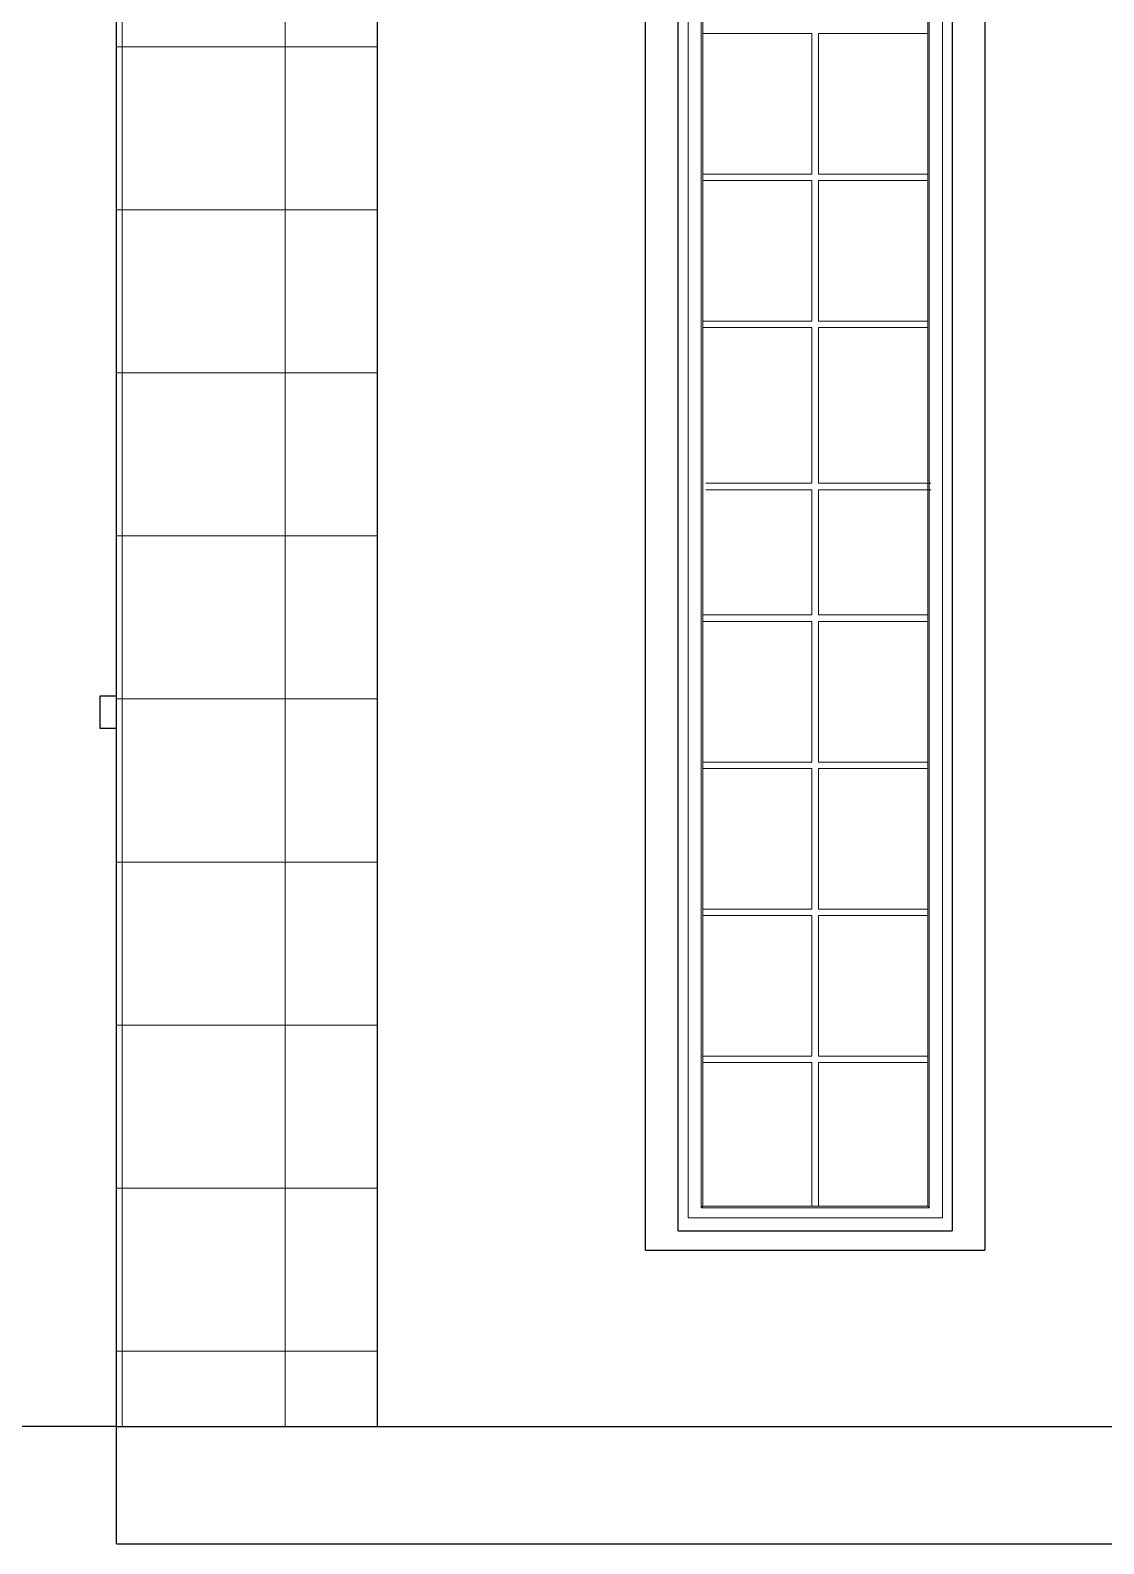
# Model space of a CAD drawing. Header units: inches. Extents: x -9985691 to 3643, y -3270716 to 4788.
# Drawn here: x -4973221.7 to -4973057.1, y -3262927.9 to -3262695.8 of the extents above; entities that cross this region are included whole.
import ezdxf

# ---------------------------------------------------------------- set-up
doc = ezdxf.new("R2010")
doc.units = ezdxf.units.IN
doc.header["$LTSCALE"] = 2
doc.header["$MEASUREMENT"] = 0
doc.linetypes.add('ACAD_ISO02W100', pattern=[15, 12, -3])
doc.layers.get('0').update_dxf_attribs({"linetype": 'CONTINUOUS'})
doc.layers.add('HATCH', color=60, linetype='ACAD_ISO02W100', lineweight=13)
doc.layers.add('window', color=4, linetype='CONTINUOUS', lineweight=13)

msp = doc.modelspace()

# ---------------------------------------------------------------- hatches: boundary and pattern name
at = {"layer": 'HATCH', "transparency": 33554661}
h = msp.add_hatch(dxfattribs=at)
h.set_pattern_fill('ANSI37', color=256, scale=200, angle=45)
h.set_pattern_definition([(90, (32917.386, 226.672), (-25, 0), []), (180, (32917.386, 226.672), (-4e-15, -25), [])])
h.paths.add_polyline_path([(-4973208.48, -3262909.85), (-4973168.44, -3262909.85), (-4973168.44, -3262573.85), (-4973168.44, -3262535.85), (-4973208.48, -3262535.85), (-4973208.48, -3262578.85)])

# ---------------------------------------------------------------- linework, layer by layer
at = {"ltscale": 0.5}
for p, q in [((-4973168.44, -3262909.85), (-4973168.44, -3262573.85)), ((-4973208.48, -3262909.85), (-4973208.48, -3262578.85)), ((-4973127.32, -3262882.85), (-4973127.32, -3262598.85)), ((-4973075.32, -3262598.85), (-4973075.32, -3262882.85)), ((-4973122.32, -3262879.85), (-4973122.32, -3262601.85)), ((-4973080.32, -3262601.85), (-4973080.32, -3262879.85)), ((-4973210.99, -3262802.85), (-4973210.99, -3262797.85)), ((-4973210.99, -3262797.85), (-4973208.48, -3262797.85)), ((-4973208.48, -3262802.85), (-4973210.99, -3262802.85)), ((-4973122.32, -3262879.85), (-4973080.32, -3262879.85)), ((-4973127.32, -3262882.85), (-4973075.32, -3262882.85)), ((-4973208.48, -3262909.85), (-4973238.48, -3262909.85)), ((-4973208.48, -3262909.85), (-4972864.46, -3262909.85)), ((-4973208.48, -3262927.85), (-4973208.48, -3262909.85)), ((-4973208.48, -3262927.85), (-4972864.46, -3262927.85))]:
    msp.add_line(p, q, dxfattribs=at)
at = {"layer": 'window'}
for p, q in [((-4973122.32, -3262879.85), (-4973122.32, -3262601.85)), ((-4973080.32, -3262879.85), (-4973080.32, -3262601.85)), ((-4973120.82, -3262603.35), (-4973120.82, -3262877.85)), ((-4973081.82, -3262877.85), (-4973081.82, -3262603.35)), ((-4973118.82, -3262605.35), (-4973118.82, -3262876.35)), ((-4973118.57, -3262605.6), (-4973118.57, -3262876.1)), ((-4973084.07, -3262876.1), (-4973084.07, -3262605.6)), ((-4973083.82, -3262876.35), (-4973083.82, -3262605.35)), ((-4973118.57, -3262696.27), (-4973101.82, -3262696.27)), ((-4973101.82, -3262696.27), (-4973101.82, -3262717.81)), ((-4973100.82, -3262696.27), (-4973100.82, -3262717.81)), ((-4973100.82, -3262696.27), (-4973084.07, -3262696.27)), ((-4973118.57, -3262717.81), (-4973101.82, -3262717.81)), ((-4973100.82, -3262717.81), (-4973084.07, -3262717.81)), ((-4973118.57, -3262718.81), (-4973101.82, -3262718.81)), ((-4973101.82, -3262718.81), (-4973101.82, -3262740.35)), ((-4973100.82, -3262718.81), (-4973100.82, -3262740.35)), ((-4973100.82, -3262718.81), (-4973084.07, -3262718.81)), ((-4973118.57, -3262740.35), (-4973101.82, -3262740.35)), ((-4973100.82, -3262740.35), (-4973084.07, -3262740.35)), ((-4973118.57, -3262741.35), (-4973101.82, -3262741.35)), ((-4973101.82, -3262741.35), (-4973101.82, -3262765.22)), ((-4973100.82, -3262741.35), (-4973100.82, -3262765.22)), ((-4973100.82, -3262741.35), (-4973084.07, -3262741.35)), ((-4973118.07, -3262765.22), (-4973101.82, -3262765.22)), ((-4973118.07, -3262766.22), (-4973101.82, -3262766.22)), ((-4973101.82, -3262766.22), (-4973101.82, -3262785.43)), ((-4973100.82, -3262765.22), (-4973083.57, -3262765.22)), ((-4973100.82, -3262766.22), (-4973100.82, -3262785.43)), ((-4973100.82, -3262766.22), (-4973083.57, -3262766.22)), ((-4973118.57, -3262785.43), (-4973101.82, -3262785.43)), ((-4973118.57, -3262786.43), (-4973101.82, -3262786.43)), ((-4973101.82, -3262786.43), (-4973101.82, -3262807.98)), ((-4973100.82, -3262785.43), (-4973084.07, -3262785.43)), ((-4973100.82, -3262786.43), (-4973100.82, -3262807.98)), ((-4973100.82, -3262786.43), (-4973084.07, -3262786.43)), ((-4973118.57, -3262807.98), (-4973101.82, -3262807.98)), ((-4973100.82, -3262807.98), (-4973084.07, -3262807.98)), ((-4973118.57, -3262808.98), (-4973101.82, -3262808.98)), ((-4973101.82, -3262808.98), (-4973101.82, -3262830.52)), ((-4973100.82, -3262808.98), (-4973100.82, -3262830.52)), ((-4973100.82, -3262808.98), (-4973084.07, -3262808.98)), ((-4973118.57, -3262830.52), (-4973101.82, -3262830.52)), ((-4973118.57, -3262831.52), (-4973101.82, -3262831.52)), ((-4973101.82, -3262831.52), (-4973101.82, -3262853.06)), ((-4973100.82, -3262830.52), (-4973084.07, -3262830.52)), ((-4973100.82, -3262831.52), (-4973100.82, -3262853.06)), ((-4973100.82, -3262831.52), (-4973084.07, -3262831.52)), ((-4973118.57, -3262853.06), (-4973101.82, -3262853.06)), ((-4973118.57, -3262854.06), (-4973101.82, -3262854.06)), ((-4973101.82, -3262854.06), (-4973101.82, -3262876.1)), ((-4973100.82, -3262853.06), (-4973084.07, -3262853.06)), ((-4973100.82, -3262854.06), (-4973100.82, -3262876.1)), ((-4973100.82, -3262854.06), (-4973084.07, -3262854.06)), ((-4973120.82, -3262877.85), (-4973081.82, -3262877.85)), ((-4973118.57, -3262876.1), (-4973118.82, -3262876.35)), ((-4973083.82, -3262876.35), (-4973118.82, -3262876.35)), ((-4973118.57, -3262876.1), (-4973084.07, -3262876.1)), ((-4973084.07, -3262876.1), (-4973083.82, -3262876.35)), ((-4973080.32, -3262879.85), (-4973122.32, -3262879.85))]:
    msp.add_line(p, q, dxfattribs=at)

doc.saveas('drawing.dxf')
